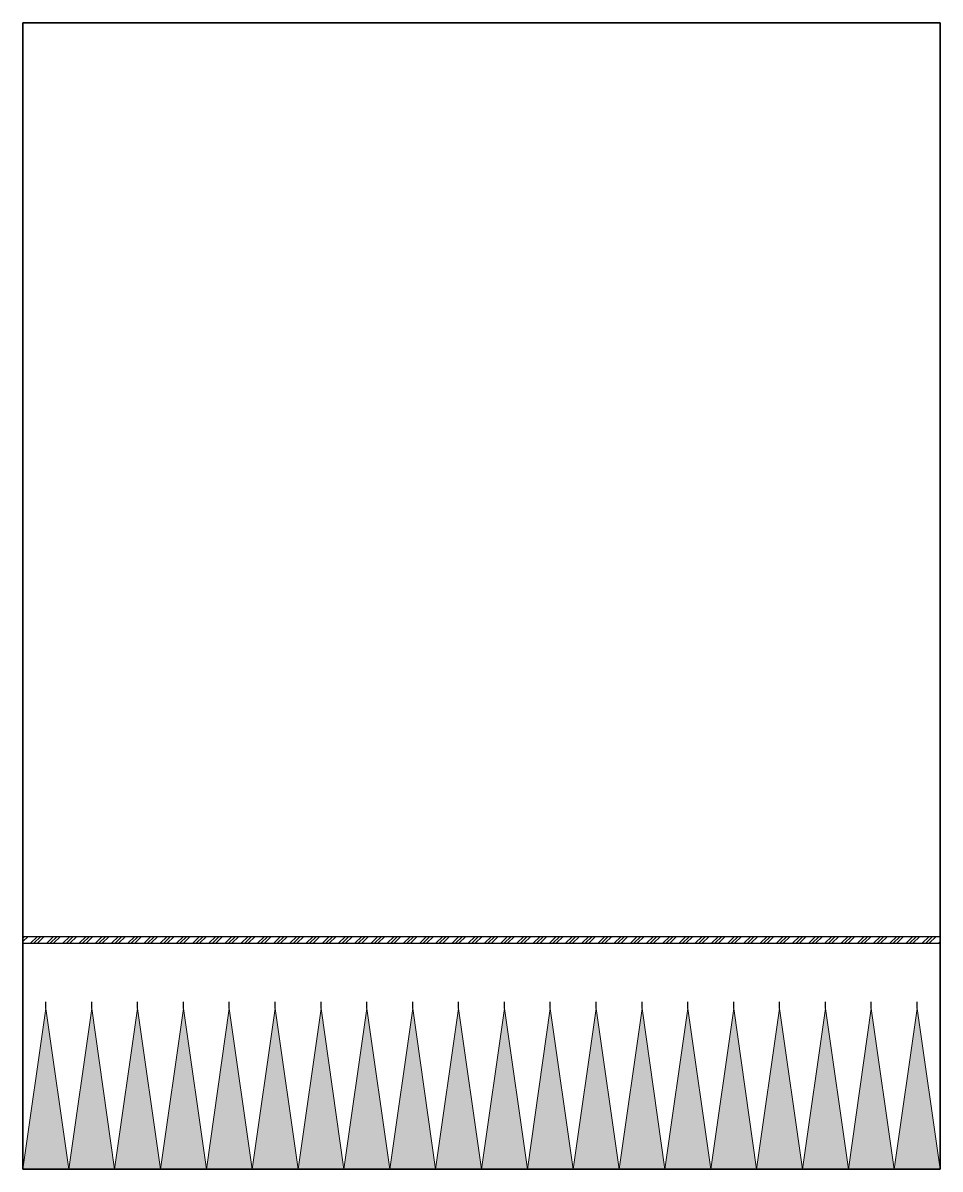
# Model space of a CAD drawing. Header units: millimetres. Extents: x -914 to 2637, y 40 to 664.
# Drawn here: x -914 to -514, y 40 to 540 of the extents above; entities that cross this region are included whole.
import ezdxf

# ---------------------------------------------------------------- set-up
doc = ezdxf.new("R2010")
doc.units = ezdxf.units.MM
doc.header["$MEASUREMENT"] = 0
doc.layers.get('DEFPOINTS').update_dxf_attribs({"lineweight": 9})
picture_1 = doc.add_image_def('image1.jpg', size_in_pixel=(400, 500))

msp = doc.modelspace()

# ---------------------------------------------------------------- hatches: boundary and pattern name
h = msp.add_hatch()
h.set_pattern_fill('GOST_GROUND', color=256, scale=0.5)
h.set_pattern_definition([(45, (-950, 0), (7.07107, 0), [10]), (45, (-948.5, 0), (7.07107, 0), [10]), (45, (-947, 0), (7.07107, 0), [10])])
h.paths.add_polyline_path([(-514.2, 141.12), (-914.2, 141.12), (-914.2, 138.12), (-514.2, 138.12)])
h = msp.add_hatch(color=256)
h.dxf.hatch_style = 1
h.set_gradient(color1=(225, 223, 219), color2=(91, 91, 91), tint=1, name='INVCYLINDER')
h.paths.add_polyline_path([(-894.2, 39.62), (-904.2, 109.62), (-914.2, 39.62)])
h = msp.add_hatch(color=256)
h.dxf.hatch_style = 1
h.set_gradient(color1=(225, 223, 219), color2=(91, 91, 91), tint=1, name='INVCYLINDER')
h.paths.add_polyline_path([(-874.2, 39.62), (-884.2, 109.62), (-894.2, 39.62)])
h = msp.add_hatch(color=256)
h.dxf.hatch_style = 1
h.set_gradient(color1=(225, 223, 219), color2=(91, 91, 91), tint=1, name='INVCYLINDER')
h.paths.add_polyline_path([(-854.2, 39.62), (-864.2, 109.62), (-874.2, 39.62)])
h = msp.add_hatch(color=256)
h.dxf.hatch_style = 1
h.set_gradient(color1=(225, 223, 219), color2=(91, 91, 91), tint=1, name='INVCYLINDER')
h.paths.add_polyline_path([(-834.2, 39.62), (-844.2, 109.62), (-854.2, 39.62)])
h = msp.add_hatch(color=256)
h.dxf.hatch_style = 1
h.set_gradient(color1=(225, 223, 219), color2=(91, 91, 91), tint=1, name='INVCYLINDER')
h.paths.add_polyline_path([(-814.2, 39.62), (-824.2, 109.62), (-834.2, 39.62)])
h = msp.add_hatch(color=256)
h.dxf.hatch_style = 1
h.set_gradient(color1=(225, 223, 219), color2=(91, 91, 91), tint=1, name='INVCYLINDER')
h.paths.add_polyline_path([(-794.2, 39.62), (-804.2, 109.62), (-814.2, 39.62)])
h = msp.add_hatch(color=256)
h.dxf.hatch_style = 1
h.set_gradient(color1=(225, 223, 219), color2=(91, 91, 91), tint=1, name='INVCYLINDER')
h.paths.add_polyline_path([(-774.2, 39.62), (-784.2, 109.62), (-794.2, 39.62)])
h = msp.add_hatch(color=256)
h.dxf.hatch_style = 1
h.set_gradient(color1=(225, 223, 219), color2=(91, 91, 91), tint=1, name='INVCYLINDER')
h.paths.add_polyline_path([(-754.2, 39.62), (-764.2, 109.62), (-774.2, 39.62)])
h = msp.add_hatch(color=256)
h.dxf.hatch_style = 1
h.set_gradient(color1=(225, 223, 219), color2=(91, 91, 91), tint=1, name='INVCYLINDER')
h.paths.add_polyline_path([(-734.2, 39.62), (-744.2, 109.62), (-754.2, 39.62)])
h = msp.add_hatch(color=256)
h.dxf.hatch_style = 1
h.set_gradient(color1=(225, 223, 219), color2=(91, 91, 91), tint=1, name='INVCYLINDER')
h.paths.add_polyline_path([(-714.2, 39.62), (-724.2, 109.62), (-734.2, 39.62)])
h = msp.add_hatch(color=256)
h.dxf.hatch_style = 1
h.set_gradient(color1=(225, 223, 219), color2=(91, 91, 91), tint=1, name='INVCYLINDER')
h.paths.add_polyline_path([(-694.2, 39.62), (-704.2, 109.62), (-714.2, 39.62)])
h = msp.add_hatch(color=256)
h.dxf.hatch_style = 1
h.set_gradient(color1=(225, 223, 219), color2=(91, 91, 91), tint=1, name='INVCYLINDER')
h.paths.add_polyline_path([(-674.2, 39.62), (-684.2, 109.62), (-694.2, 39.62)])
h = msp.add_hatch(color=256)
h.dxf.hatch_style = 1
h.set_gradient(color1=(225, 223, 219), color2=(91, 91, 91), tint=1, name='INVCYLINDER')
h.paths.add_polyline_path([(-654.2, 39.62), (-664.2, 109.62), (-674.2, 39.62)])
h = msp.add_hatch(color=256)
h.dxf.hatch_style = 1
h.set_gradient(color1=(225, 223, 219), color2=(91, 91, 91), tint=1, name='INVCYLINDER')
h.paths.add_polyline_path([(-634.2, 39.62), (-644.2, 109.62), (-654.2, 39.62)])
h = msp.add_hatch(color=256)
h.dxf.hatch_style = 1
h.set_gradient(color1=(225, 223, 219), color2=(91, 91, 91), tint=1, name='INVCYLINDER')
h.paths.add_polyline_path([(-614.2, 39.62), (-624.2, 109.62), (-634.2, 39.62)])
h = msp.add_hatch(color=256)
h.dxf.hatch_style = 1
h.set_gradient(color1=(225, 223, 219), color2=(91, 91, 91), tint=1, name='INVCYLINDER')
h.paths.add_polyline_path([(-594.2, 39.62), (-604.2, 109.62), (-614.2, 39.62)])
h = msp.add_hatch(color=256)
h.dxf.hatch_style = 1
h.set_gradient(color1=(225, 223, 219), color2=(91, 91, 91), tint=1, name='INVCYLINDER')
h.paths.add_polyline_path([(-574.2, 39.62), (-584.2, 109.62), (-594.2, 39.62)])
h = msp.add_hatch(color=256)
h.dxf.hatch_style = 1
h.set_gradient(color1=(225, 223, 219), color2=(91, 91, 91), tint=1, name='INVCYLINDER')
h.paths.add_polyline_path([(-554.2, 39.62), (-564.2, 109.62), (-574.2, 39.62)])
h = msp.add_hatch(color=256)
h.dxf.hatch_style = 1
h.set_gradient(color1=(225, 223, 219), color2=(91, 91, 91), tint=1, name='INVCYLINDER')
h.paths.add_polyline_path([(-534.2, 39.62), (-544.2, 109.62), (-554.2, 39.62)])
h = msp.add_hatch(color=256)
h.dxf.hatch_style = 1
h.set_gradient(color1=(225, 223, 219), color2=(91, 91, 91), tint=1, name='INVCYLINDER')
h.paths.add_polyline_path([(-514.2, 39.62), (-524.2, 109.62), (-534.2, 39.62)])

# ---------------------------------------------------------------- linework, layer by layer
for p, q in [((-914.2, 141.12), (-514.2, 141.12)), ((-914.2, 138.12), (-514.2, 138.12)), ((-904.2, 109.62), (-904.2, 112.62)), ((-884.2, 109.62), (-884.2, 112.62)), ((-864.2, 109.62), (-864.2, 112.62)), ((-844.2, 109.62), (-844.2, 112.62)), ((-824.2, 109.62), (-824.2, 112.62)), ((-804.2, 109.62), (-804.2, 112.62)), ((-784.2, 109.62), (-784.2, 112.62)), ((-764.2, 109.62), (-764.2, 112.62)), ((-744.2, 109.62), (-744.2, 112.62)), ((-724.2, 109.62), (-724.2, 112.62)), ((-704.2, 109.62), (-704.2, 112.62)), ((-684.2, 109.62), (-684.2, 112.62)), ((-664.2, 109.62), (-664.2, 112.62)), ((-644.2, 109.62), (-644.2, 112.62)), ((-624.2, 109.62), (-624.2, 112.62)), ((-604.2, 109.62), (-604.2, 112.62)), ((-584.2, 109.62), (-584.2, 112.62)), ((-564.2, 109.62), (-564.2, 112.62)), ((-544.2, 109.62), (-544.2, 112.62)), ((-524.2, 109.62), (-524.2, 112.62))]:
    msp.add_line(p, q)
msp.add_lwpolyline([(-914.2, 39.62), (-514.2, 39.62), (-514.2, 539.62), (-914.2, 539.62)], close=True)
at = {"layer": 'DEFPOINTS'}
for points in [[(-894.2, 39.62), (-904.2, 109.62), (-914.2, 39.62)], [(-874.2, 39.62), (-884.2, 109.62), (-894.2, 39.62)], [(-854.2, 39.62), (-864.2, 109.62), (-874.2, 39.62)], [(-834.2, 39.62), (-844.2, 109.62), (-854.2, 39.62)], [(-814.2, 39.62), (-824.2, 109.62), (-834.2, 39.62)], [(-794.2, 39.62), (-804.2, 109.62), (-814.2, 39.62)], [(-774.2, 39.62), (-784.2, 109.62), (-794.2, 39.62)], [(-754.2, 39.62), (-764.2, 109.62), (-774.2, 39.62)], [(-734.2, 39.62), (-744.2, 109.62), (-754.2, 39.62)], [(-714.2, 39.62), (-724.2, 109.62), (-734.2, 39.62)], [(-694.2, 39.62), (-704.2, 109.62), (-714.2, 39.62)], [(-674.2, 39.62), (-684.2, 109.62), (-694.2, 39.62)], [(-654.2, 39.62), (-664.2, 109.62), (-674.2, 39.62)], [(-634.2, 39.62), (-644.2, 109.62), (-654.2, 39.62)], [(-614.2, 39.62), (-624.2, 109.62), (-634.2, 39.62)], [(-594.2, 39.62), (-604.2, 109.62), (-614.2, 39.62)], [(-574.2, 39.62), (-584.2, 109.62), (-594.2, 39.62)], [(-554.2, 39.62), (-564.2, 109.62), (-574.2, 39.62)], [(-534.2, 39.62), (-544.2, 109.62), (-554.2, 39.62)], [(-514.2, 39.62), (-524.2, 109.62), (-534.2, 39.62)]]:
    msp.add_lwpolyline(points, close=True, dxfattribs=at)

# ---------------------------------------------------------------- pictures from other files: only their frames are drawn
image = msp.add_image(picture_1, insert=(-914.2, 39.62), size_in_units=(400, 500))
image.dxf.flags = 7

doc.saveas('drawing.dxf')
